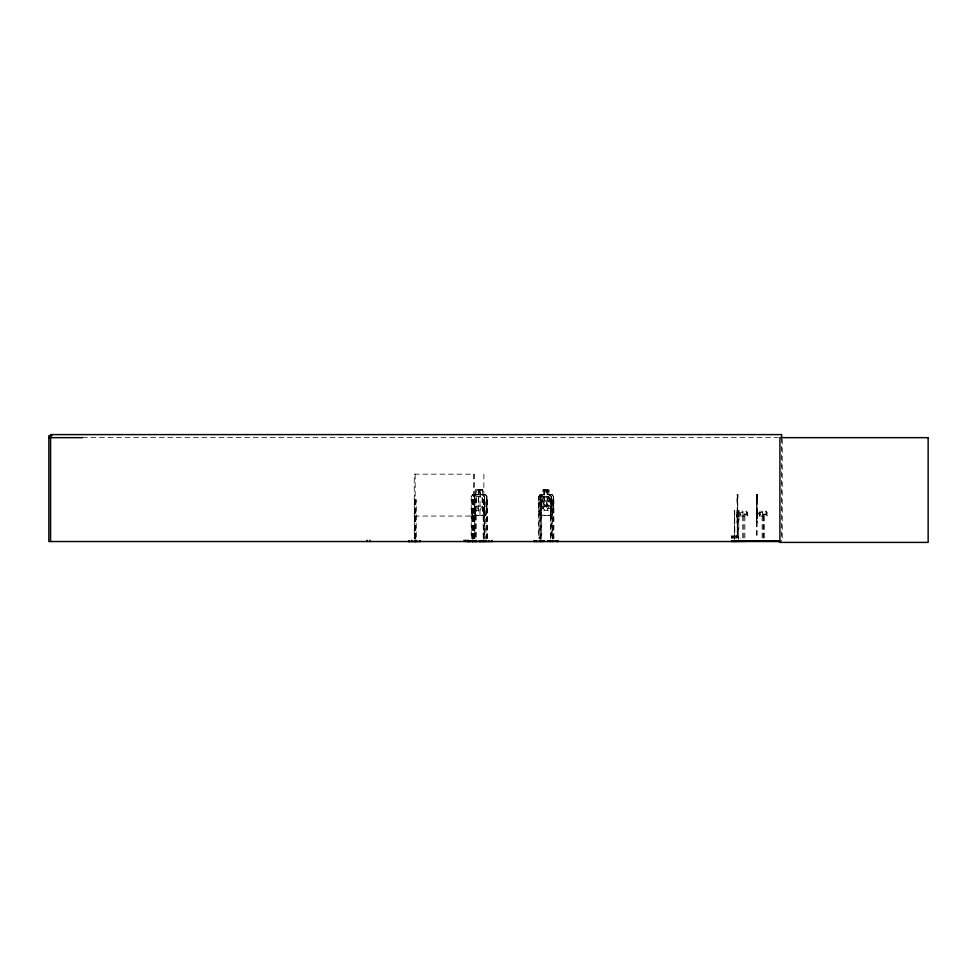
<?xml version="1.0" encoding="UTF-8"?>
<svg xmlns="http://www.w3.org/2000/svg" width="977" height="977" viewBox="0 0 977 977"><rect width="100%" height="100%" fill="white"/><g stroke="black" fill="none" stroke-linecap="round" stroke-linejoin="round"><path stroke-width="0.73" stroke-dasharray="4.88 3.66" d="M731.553 536.642L731.614 536.52M732.127 536.617L732.127 536.043M733.874 536.996L733.959 535.958L733.971 537.155L733.959 536.458L730.503 536.446L734.203 536.605M734.399 538.071L734.362 510.373L734.753 515.612M734.692 510.373L734.728 538.071L734.643 515.612M735.864 536.642L735.864 535.958L735.571 536.532M736.426 536.617L736.426 535.958L736.756 536.923M737.256 514.354L737.244 535.311L737.72 531.818M737.452 519.031L737.44 515.355L737.488 522.341L737.525 519.581M737.684 535.311L737.232 514.354L737.244 535.311M738.111 536.617C738.099 537.863 738.282 535.213 738.27 536.715C740.908 536.129 728.952 536.898 738.502 536.605M738.209 536.581L737.843 537.13L737.953 536.312M738.697 538.071L739.003 510.373M756.674 535.311L756.65 514.354M731.565 537.057L731.626 536.752M736.426 536.458L736.426 535.982M737.647 531.818L737.672 514.354M737.916 519.031L737.879 522.329L737.061 522.341L737.049 515.367L737.879 515.355L737.879 522.329M738.123 513.218C753.035 509.481 748.541 516.686 738.111 513.621M756.748 497.501L756.796 494.386L756.687 512.754L757.199 499.687C757.993 494.093 755.856 493.067 756.589 499.296M756.833 498.233L756.687 512.754M757.187 497.501L757.224 494.386M756.479 522.341C756.003 519.764 756.809 500.029 757.566 515.197C756.259 510.702 758.018 529.937 756.442 519.031M757.26 498.233C757.871 501.873 755.905 501.885 756.516 498.233M757.554 513.218C772.453 509.481 767.959 516.686 757.541 513.621M731.553 536.288L731.614 536.923M732.261 536.996L732.054 536.043M733.703 536.092L733.959 537.228M735.583 536.874L735.864 536.153M737.098 519.581L737.061 522.341M737.256 514.696L737.269 512.204C737.623 534.077 738.185 499.467 737.085 516.613L737.855 516.613L737.879 515.355M737.232 512.217L737.098 519.105L737.708 512.204L737.525 516.613M738.087 536.898L738.001 536.092M757.26 519.105L756.65 512.217L757.297 522.329M757.126 512.204L756.833 516.613M737.232 512.583L737.134 494.423L737.806 494.386L737.843 496.45L737.806 501.311L737.134 501.348L737.134 494.423M737.806 494.386L737.708 512.754L737.366 494.386L737.354 501.225M747.503 512.412L747.503 513.621M766.921 512.412L766.933 513.621M757.114 511.044L756.65 512.583L756.98 494.399L757.028 497.501M733.837 536.214L733.91 536.581M757.297 515.355C757.737 516.857 756.076 517.028 756.479 515.441M756.65 512.217L756.516 519.105L757.09 512.217L757.102 514.708M737.574 501.238L737.525 498.233M733.544 537.13L733.544 536.08M737.305 537.142C737.769 534.981 736.634 538.754 736.829 536.104M732.665 536.898C732.726 534.773 733.373 538.193 732.445 536.923M732.933 536.861L733.19 536.08L733.348 537.142M733.092 536.886L733.238 537.155M736.902 536.898L737.098 536.055M737.037 510.092C738.331 532.77 738.465 494.374 737.024 516.1M738.123 510.092L738.123 516.1M734.362 510.373L734.338 539.512M757.102 535.311L757.09 514.354M736.756 536.214L737.232 536.996M737.379 536.202L737.916 536.874M485.557 515.453L486.973 510.324L486.973 496.499L485.642 494.655L479.976 494.863M486.973 510.324L485.691 515.453L472.563 515.453L471.317 510.324M552.066 515.453L553.385 510.299L553.532 496.499L552.017 494.655M550.075 515.282L551.516 510.299L551.516 496.548L550.136 494.655L551.761 496.475L551.907 538.535M550.185 515.453L551.761 510.324M484.397 510.299L482.943 515.453L484.507 510.312L484.311 496.548M484.653 506.171L482.565 510.299L475.787 510.299L473.576 506.171L473.576 496.548L475.787 494.826L475.872 489.672L482.675 489.672M547.193 510.299L549.355 506.171L549.355 496.548L547.193 494.826L547.193 489.672M479.902 510.299L482.101 506.171L482.101 496.548L479.902 494.826M553.446 510.324L552.139 515.453L540.025 515.453L538.693 510.324L538.693 496.499L540.073 494.655L544.555 494.655L544.47 489.501M540.159 494.655L538.84 496.572L539.011 538.535M471.488 538.535L471.378 496.572L472.721 494.655M471.464 496.572L472.783 494.826M475.811 515.453L474.297 510.312L474.297 496.463L475.787 494.863M475.958 494.655L474.297 496.463M474.529 496.548L476.019 494.826M541.6 515.453L540.122 510.299L539.976 496.475L541.649 494.655M541.71 494.826L540.208 496.548L540.196 541.527M82.422 437.659L778.388 437.659M543.163 489.672L548.891 489.672M547.34 494.655L552.103 494.655M472.697 494.826L485.581 494.826M540.134 494.826L552.029 494.826L553.385 496.572M484.458 496.475L484.421 538.535M538.693 496.499L538.706 538.535M551.663 496.475L551.614 538.535M475.787 496.548L482.565 496.548M414.26 499.626L416.19 499.626L416.19 538.51M471.207 499.626L474.431 499.626M474.651 499.626L476.117 499.626L476.117 538.535M484.702 499.626L483.2 499.626L483.2 538.535M538.706 499.626L541.71 499.626L541.71 538.535M551.907 499.626L550.43 499.626L550.43 538.535M737.159 499.687L737.769 499.687M757.199 499.687L756.577 499.687L756.65 512.583M475.787 506.171L482.565 506.171M474.395 510.324L475.921 515.453M540.061 510.324L541.514 515.453M756.662 511.215L757.126 512.754M759.959 511.191L759.959 514.903L759.923 511.191L762.365 511.191L762.365 514.903M739.809 515.99L747.784 515.99L747.784 514.903L739.809 514.903L739.919 515.99M767.201 514.903L759.227 514.903L759.227 515.99L767.201 515.99L767.079 514.903M472.697 515.282L485.581 515.282M540.134 515.282L552.029 515.282L553.3 510.299L553.3 496.572M414.26 516.064L474.431 516.064M738.673 510.373L739.039 519.324M735.937 535.701L736.316 537.997M731.578 538.107L740.285 538.107M482.565 494.826L484.653 496.548L484.702 538.535M485.52 494.655L486.827 496.572M737.024 536.165L737.427 536.898M544.616 510.299L542.369 506.171L542.369 496.548L544.616 494.826L544.616 489.672M478.693 510.299L476.605 506.171L476.605 496.548L478.693 494.826L478.791 489.672M756.552 494.399L756.589 497.501M474.627 510.299L476.019 515.282M471.378 510.299L472.673 515.453M538.938 510.299L540.232 515.282M737.049 515.367L737.085 516.613M478.62 494.863L472.612 494.655L471.207 496.499L471.207 538.535M482.968 494.863L484.531 496.682L482.894 494.655L482.809 489.501L475.64 489.501L475.799 538.535M480.122 494.863L480.134 489.501L479.951 515.429M757.541 509.994L757.578 513.023M757.541 516.1L757.529 513.047M756.454 509.994L756.454 516.1M737.708 512.204L737.855 516.613M737.708 512.754L737.244 511.215L737.269 512.754M757.09 512.583L756.955 498.233M737.659 512.583L737.562 494.399L737.598 497.501M738.636 519.324L738.649 539.512M782.235 439.161L782.235 541.527M781.637 437.659L781.637 541.527M766.286 514.903L766.286 511.191L763.855 511.191L763.892 514.903M766.249 511.191L766.249 514.903M764.307 515.99L764.307 538.327M763.232 515.99L763.232 538.327M763.208 515.99L763.208 541.307M762.121 515.99L762.121 541.307M759.349 514.903L759.349 515.99M757.102 514.354L757.102 516.1M747.661 514.903L747.661 515.99M746.831 514.903L746.868 511.191L744.425 511.191L744.425 514.903M744.889 515.99L744.889 538.327M743.802 515.99L743.778 541.307M742.899 514.903L742.935 511.191L740.505 511.191L740.542 514.903M742.703 515.99L742.703 541.307M731.993 537.997L732.017 535.701L731.639 537.997M553.886 538.535L553.886 499.626L552.371 499.626L552.371 538.535M553.617 499.626L553.617 538.535M552.64 499.626L552.64 541.527M550.723 499.626L550.723 538.535M548.891 494.826L549.037 489.501L543.017 489.501L543.163 494.826L541.002 496.548L541.002 506.171L543.163 510.299L548.805 510.299L551.052 506.171L551.052 496.548L548.805 494.826L548.805 489.672M547.34 489.501L547.291 494.826M547.193 496.548L547.193 506.171M546.473 490.539L546.473 492.249M545.361 490.539L545.361 492.249M544.616 496.548L544.616 506.171M543.261 489.672L543.261 494.826M541.441 499.626L541.441 538.535M540.476 499.626L540.476 538.535M539.902 499.626L539.902 538.535M487.34 538.535L487.34 499.626L485.874 499.626L485.874 538.535M487.01 499.626L487.01 538.535M486.729 496.572L486.729 510.299M486.204 499.626L486.204 541.527M483.884 474.175L483.871 538.51M483.481 499.626L483.481 538.535M482.711 489.501L482.54 515.453M478.693 496.548L478.693 506.171M478.657 489.501L478.596 515.429M474.981 499.626L474.981 538.535M474.627 496.548L474.651 538.535M474.431 538.51L474.431 474.175L414.26 474.175L414.26 538.51M474.053 499.626L474.053 538.51M473.906 499.626L473.906 538.51M473.515 474.175L473.43 538.51M473.039 499.626L473.039 538.51M472.917 499.626L472.917 538.51M472.709 499.626L472.709 541.527M472.526 499.626L472.428 538.535M415.811 499.626L415.811 538.51M415.652 499.626L415.652 538.51M415.188 474.175L415.188 538.51M414.798 499.626L414.798 538.51M414.651 499.626L414.651 538.51M543.065 496.536L545.911 502.459C539.719 509.579 544.946 511.496 546.802 503.558C548.561 511.508 554.008 509.579 547.767 502.422C553.641 495.693 548.695 493.654 546.888 501.262C546.851 494.13 536.373 494.985 544.397 502.422C538.4 509.518 543.627 511.557 545.325 503.558C547.132 511.545 552.139 509.518 546.192 502.459C551.993 495.693 546.961 493.641 545.251 501.262L543.004 496.585M479.157 490.539L476.52 490.539L476.52 492.249L479.157 492.249L479.157 490.539M481.881 490.539L479.377 490.539L479.377 492.249L481.881 492.249L481.881 490.539M548.06 490.539L543.884 490.539L543.884 492.249L548.06 492.249L548.06 490.539M548.805 496.548L543.163 496.548L543.163 506.171L548.805 506.171L548.805 496.548"/><path stroke-width="1.47" d="M476.3 541.49L476.251 540.44M774.102 541.49L774.089 540.831M778.51 541.527L778.522 540.831L731.541 540.831L731.541 541.49L778.51 540.831M731.651 541.148L778.522 541.111M408.142 541.527L420.244 541.417M408.655 541.392L408.752 540.66M466.493 541.417L492.677 541.441M543.871 541.417L543.957 540.733M533.772 541.417L543.957 541.307M534.26 541.417L534.346 540.733M542.821 541.417L542.907 540.733M475.042 541.417L475.14 540.733M536.153 541.417L536.251 540.733L536.349 541.527M51.903 435.693L48.85 435.693L48.85 541.527L780.11 541.527M48.85 437.659L82.361 437.659M547.706 540.733L558.49 541.441M557.94 541.417L557.843 540.733L557.745 541.527M480.855 541.417L480.769 540.733L480.672 541.527M556.365 541.417L556.267 540.733M483.273 541.417L483.334 540.44M468.997 541.417L468.923 540.733M479.573 541.417L479.499 540.733L479.365 541.527M468.801 541.417L468.838 540.66M781.637 437.659L781.637 434.594L50.572 434.594L50.572 541.527M556.182 540.66L556.182 541.527M552.506 540.44L552.506 541.527M552.237 540.44L552.237 541.527M550.588 540.44L550.588 541.527M550.283 540.44L550.283 541.527M550.027 540.66L550.027 541.527M547.621 540.66L547.621 541.527M544.055 540.66L544.055 541.527M543.004 540.66L543.004 541.527M541.856 540.44L541.856 541.527M541.588 540.44L541.588 541.527M540.33 540.44L540.33 541.527M540.037 540.44L540.037 541.527M534.443 540.66L534.443 541.527M492.017 540.66L492.017 541.527M488.72 540.66L488.72 541.527M486.07 540.44L486.07 541.527M485.74 540.44L485.74 541.527M484.445 540.44L484.421 541.527M483.896 540.44L483.871 541.527M483.053 540.44L483.053 541.527M482.626 540.66L482.626 541.527M479.878 540.66L480.037 541.527M475.921 540.44L475.921 541.527M475.237 540.66L475.237 541.527M473.308 540.44L473.308 541.527M472.929 540.44L472.844 541.527M472.563 540.44L472.563 541.527M472.404 540.44L472.404 541.527M470.01 540.66L470.01 541.527M468.447 540.22L468.447 541.527M468.239 540.66L468.239 541.527M467.091 540.22L467.177 541.527M465.394 540.22L465.394 541.527M464.038 540.22L464.038 541.527M420.391 540.66L420.391 541.527M419.939 540.66L419.939 541.527M416.312 540.44L416.312 541.527M415.921 540.44L415.762 541.527M415.372 540.44L415.372 541.527M414.773 540.22L414.773 541.527M411.72 540.22L411.72 541.527M409.351 540.66L409.351 541.527M370.075 540.22L370.075 541.527M367.01 540.22L367.01 541.527M735.864 540.831L735.962 541.527L735.852 540.831M778.413 540.831L778.4 541.49L778.4 540.831M928.15 437.659L779.915 437.659L779.915 542.406L928.15 542.406L928.15 437.659"/></g></svg>
